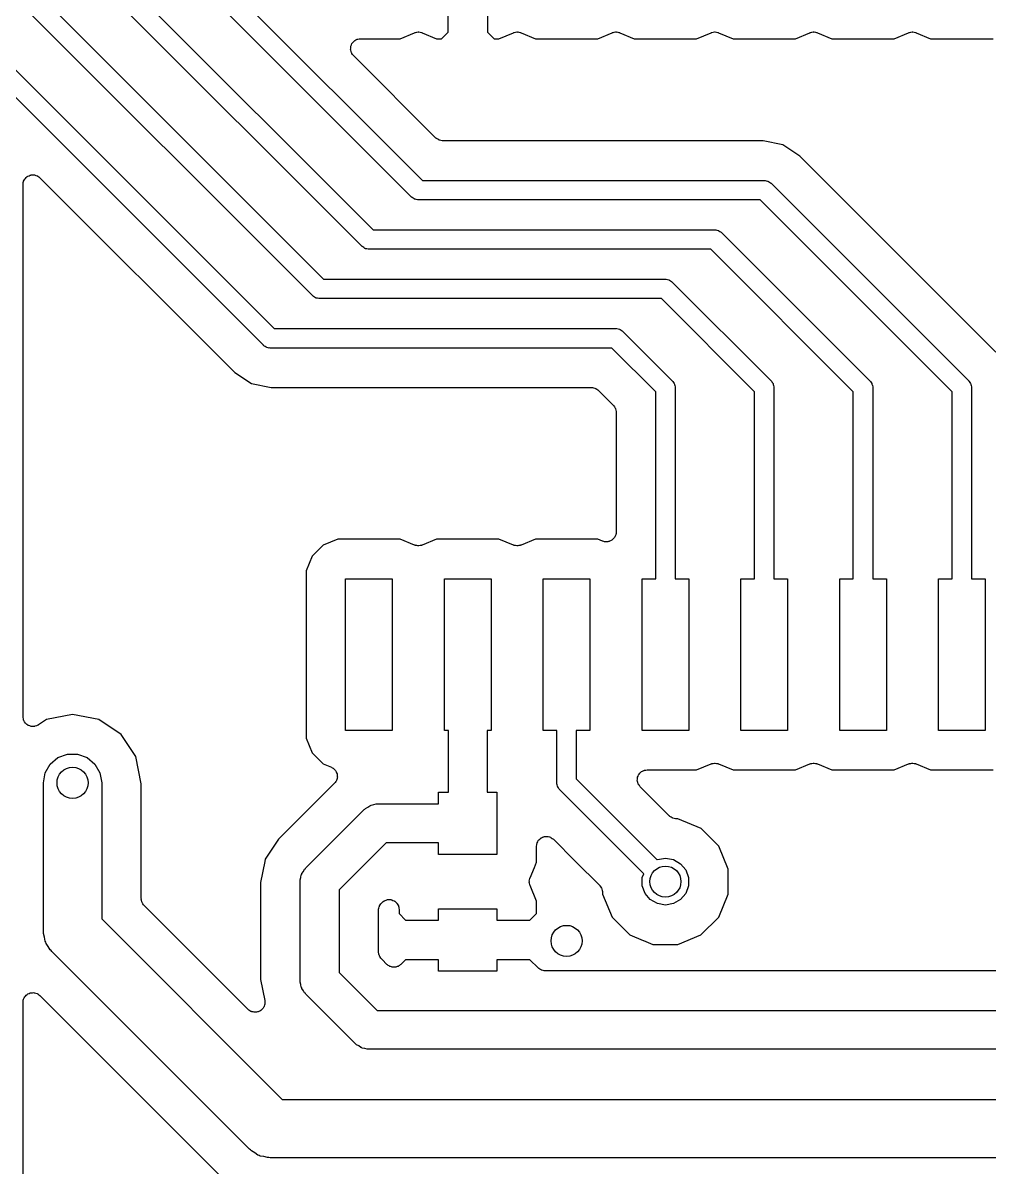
# Model space of a CAD drawing. Extents: x 99.6 to 135.3, y -116.3 to -28.5.
# Drawn here: x 111.76 to 124.18, y -55.74 to -41.03 of the extents above; entities that cross this region are included whole.
import ezdxf

# ---------------------------------------------------------------- set-up
doc = ezdxf.new("R2010")
doc.units = 0
doc.header["$MEASUREMENT"] = 0
doc.layers.add('BLACK', color=7, linetype='CONTINUOUS')

msp = doc.modelspace()

# ---------------------------------------------------------------- linework, layer by layer
at = {"layer": 'Black'}
for p, q in [((105.498, -31.6616), (116.892, -43.055)), ((116.752, -43.2684), (105.358, -31.875)), ((105.498, -32.9316), (116.257, -43.69)), ((116.117, -43.9034), (105.358, -33.145)), ((105.498, -34.2016), (115.622, -44.325)), ((115.482, -44.5384), (105.358, -34.415)), ((105.498, -35.4716), (114.987, -44.96)), ((114.847, -45.1734), (105.358, -35.685)), ((117.221, -41.1486), (117.221, -40.725)), ((117.729, -40.725), (117.729, -41.1486)), ((116.606, -41.233), (116.791, -41.1562)), ((116.791, -41.1562), (116.797, -41.155)), ((116.797, -41.155), (116.802, -41.1524)), ((116.802, -41.1524), (116.818, -41.1503)), ((116.818, -41.1503), (116.834, -41.1467)), ((116.834, -41.1467), (116.84, -41.1474)), ((116.84, -41.1474), (116.846, -41.1467)), ((116.846, -41.1467), (116.862, -41.1503)), ((116.862, -41.1503), (116.878, -41.1524)), ((116.878, -41.1524), (116.883, -41.155)), ((116.883, -41.155), (116.889, -41.1562)), ((116.889, -41.1562), (117.074, -41.233)), ((117.137, -41.233), (117.221, -41.1486)), ((117.729, -41.1486), (117.813, -41.233)), ((117.876, -41.233), (118.061, -41.1562)), ((118.061, -41.1562), (118.067, -41.155)), ((118.067, -41.155), (118.072, -41.1524)), ((118.067, -41.155), (118.067, -41.155)), ((118.067, -41.155), (118.067, -41.155)), ((118.072, -41.1524), (118.088, -41.1503)), ((118.088, -41.1503), (118.104, -41.1467)), ((118.088, -41.1503), (118.088, -41.1503)), ((118.104, -41.1467), (118.104, -41.1467)), ((118.104, -41.1467), (118.11, -41.1474)), ((118.11, -41.1474), (118.116, -41.1467)), ((118.11, -41.1474), (118.11, -41.1474)), ((118.116, -41.1467), (118.116, -41.1467)), ((118.116, -41.1467), (118.132, -41.1503)), ((118.132, -41.1503), (118.132, -41.1503)), ((118.132, -41.1503), (118.132, -41.1503)), ((118.132, -41.1503), (118.132, -41.1503)), ((118.132, -41.1503), (118.148, -41.1524)), ((118.148, -41.1524), (118.153, -41.155)), ((118.153, -41.155), (118.153, -41.155)), ((118.153, -41.155), (118.153, -41.155)), ((118.153, -41.155), (118.159, -41.1562)), ((118.159, -41.1562), (118.344, -41.233)), ((119.146, -41.233), (119.331, -41.1562)), ((119.331, -41.1562), (119.337, -41.155)), ((119.337, -41.155), (119.342, -41.1524)), ((119.342, -41.1524), (119.358, -41.1503)), ((119.358, -41.1503), (119.374, -41.1467)), ((119.374, -41.1467), (119.38, -41.1474)), ((119.38, -41.1474), (119.386, -41.1467)), ((119.386, -41.1467), (119.402, -41.1503)), ((119.402, -41.1503), (119.418, -41.1524)), ((119.418, -41.1524), (119.423, -41.155)), ((119.423, -41.155), (119.429, -41.1562)), ((119.429, -41.1562), (119.614, -41.233)), ((120.416, -41.233), (120.601, -41.1562)), ((120.601, -41.1562), (120.607, -41.155)), ((120.607, -41.155), (120.612, -41.1524)), ((120.612, -41.1524), (120.628, -41.1503)), ((120.628, -41.1503), (120.644, -41.1467)), ((120.644, -41.1467), (120.65, -41.1474)), ((120.65, -41.1474), (120.656, -41.1467)), ((120.656, -41.1467), (120.672, -41.1503)), ((120.672, -41.1503), (120.688, -41.1524)), ((120.688, -41.1524), (120.693, -41.155)), ((120.693, -41.155), (120.699, -41.1562)), ((120.699, -41.1562), (120.884, -41.233)), ((121.686, -41.233), (121.871, -41.1562)), ((121.871, -41.1562), (121.877, -41.155)), ((121.877, -41.155), (121.882, -41.1524)), ((121.882, -41.1524), (121.898, -41.1503)), ((121.898, -41.1503), (121.914, -41.1467)), ((121.914, -41.1467), (121.92, -41.1474)), ((121.92, -41.1474), (121.926, -41.1467)), ((121.926, -41.1467), (121.942, -41.1503)), ((121.942, -41.1503), (121.958, -41.1524)), ((121.958, -41.1524), (121.963, -41.155)), ((121.963, -41.155), (121.969, -41.1562)), ((121.969, -41.1562), (122.154, -41.233)), ((122.956, -41.233), (123.141, -41.1562)), ((123.141, -41.1562), (123.147, -41.155)), ((123.147, -41.155), (123.152, -41.1524)), ((123.152, -41.1524), (123.168, -41.1503)), ((123.168, -41.1503), (123.184, -41.1467)), ((123.184, -41.1467), (123.19, -41.1474)), ((123.19, -41.1474), (123.196, -41.1467)), ((123.196, -41.1467), (123.212, -41.1503)), ((123.212, -41.1503), (123.228, -41.1524)), ((123.228, -41.1524), (123.233, -41.155)), ((123.233, -41.155), (123.239, -41.1562)), ((123.239, -41.1562), (123.424, -41.233)), ((115.97, -41.3379), (115.972, -41.3327)), ((115.972, -41.3271), (115.979, -41.3121)), ((115.972, -41.3327), (115.972, -41.3271)), ((115.979, -41.3121), (115.985, -41.2965)), ((115.985, -41.2965), (115.988, -41.2922)), ((115.988, -41.2922), (115.991, -41.2872)), ((115.991, -41.2872), (116.003, -41.2754)), ((116.003, -41.2754), (116.013, -41.2627)), ((116.013, -41.2627), (116.018, -41.2599)), ((116.018, -41.2599), (116.022, -41.256)), ((116.022, -41.256), (116.037, -41.249)), ((116.037, -41.249), (116.051, -41.2407)), ((116.051, -41.2407), (116.057, -41.2397)), ((116.057, -41.2397), (116.062, -41.2373)), ((116.062, -41.2373), (116.078, -41.2359)), ((116.078, -41.2359), (116.095, -41.233)), ((116.095, -41.233), (116.606, -41.233)), ((117.074, -41.233), (117.137, -41.233)), ((117.813, -41.233), (117.876, -41.233)), ((118.344, -41.233), (119.146, -41.233)), ((119.614, -41.233), (120.416, -41.233)), ((120.884, -41.233), (121.686, -41.233)), ((122.154, -41.233), (122.956, -41.233)), ((123.424, -41.233), (124.226, -41.233)), ((115.968, -41.3711), (115.97, -41.3545)), ((115.97, -41.3765), (115.968, -41.3711)), ((115.97, -41.3545), (115.97, -41.3379)), ((115.97, -41.3821), (115.97, -41.3765)), ((115.975, -41.3976), (115.97, -41.3821)), ((115.98, -41.4137), (115.975, -41.3976)), ((115.983, -41.4182), (115.98, -41.4137)), ((115.985, -41.4235), (115.983, -41.4182)), ((115.995, -41.4362), (115.985, -41.4235)), ((116.005, -41.4498), (115.995, -41.4362)), ((117.065, -42.5098), (116.005, -41.4498)), ((117.07, -42.513), (117.065, -42.5098)), ((117.073, -42.5173), (117.07, -42.513)), ((117.088, -42.5256), (117.073, -42.5173)), ((117.101, -42.5351), (117.088, -42.5256)), ((117.107, -42.5365), (117.101, -42.5351)), ((117.111, -42.5393), (117.107, -42.5365)), ((117.128, -42.5422), (117.111, -42.5393)), ((117.144, -42.5465), (117.128, -42.5422)), ((117.149, -42.546), (117.144, -42.5465)), ((117.155, -42.547), (117.149, -42.546)), ((121.272, -42.547), (117.155, -42.547)), ((121.526, -42.5975), (121.272, -42.547)), ((121.741, -42.7412), (121.526, -42.5975)), ((124.264, -45.2636), (121.741, -42.7412)), ((111.758, -43.1098), (111.761, -43.0935)), ((111.761, -43.0935), (111.762, -43.0769)), ((111.762, -43.0769), (111.765, -43.0719)), ((111.765, -43.0719), (111.766, -43.0664)), ((111.766, -43.0664), (111.774, -43.052)), ((111.774, -43.052), (111.781, -43.037)), ((111.781, -43.037), (111.785, -43.033)), ((111.785, -43.033), (111.788, -43.0282)), ((111.788, -43.0282), (111.8, -43.0175)), ((111.8, -43.0175), (111.812, -43.0058)), ((111.812, -43.0058), (111.817, -43.0034)), ((111.817, -43.0034), (111.822, -42.9998)), ((111.822, -42.9998), (111.837, -42.9941)), ((111.837, -42.9941), (111.852, -42.9871)), ((111.852, -42.9871), (111.858, -42.9866)), ((111.858, -42.9866), (111.863, -42.9847)), ((111.863, -42.9847), (111.88, -42.9847)), ((111.88, -42.9847), (111.896, -42.9833)), ((111.896, -42.9833), (111.901, -42.9847)), ((111.901, -42.9847), (111.907, -42.9847)), ((111.907, -42.9847), (111.923, -42.9904)), ((111.923, -42.9904), (111.939, -42.9947)), ((111.939, -42.9947), (111.943, -42.9979)), ((111.943, -42.9979), (111.948, -42.9998)), ((111.948, -42.9998), (111.961, -43.0105)), ((111.961, -43.0105), (111.975, -43.02)), ((111.975, -43.02), (114.479, -45.5238)), ((116.892, -43.055), (121.285, -43.055)), ((121.285, -43.055), (121.29, -43.056)), ((121.29, -43.056), (121.296, -43.0555)), ((121.296, -43.0555), (121.312, -43.0597)), ((121.312, -43.0597), (121.328, -43.0625)), ((121.328, -43.0625), (121.333, -43.0653)), ((121.333, -43.0653), (121.338, -43.0667)), ((121.338, -43.0667), (121.351, -43.0761)), ((121.351, -43.0761), (121.365, -43.0842)), ((121.365, -43.0842), (121.369, -43.0885)), ((121.369, -43.0885), (121.373, -43.0916)), ((121.373, -43.0916), (123.913, -45.6316)), ((111.758, -49.9494), (111.758, -43.1098)), ((116.756, -43.2715), (116.752, -43.2684)), ((116.76, -43.2758), (116.756, -43.2715)), ((116.774, -43.2839), (116.76, -43.2758)), ((116.787, -43.2933), (116.774, -43.2839)), ((116.792, -43.2947), (116.787, -43.2933)), ((116.797, -43.2975), (116.792, -43.2947)), ((116.813, -43.3003), (116.797, -43.2975)), ((116.829, -43.3045), (116.813, -43.3003)), ((116.835, -43.304), (116.829, -43.3045)), ((116.84, -43.305), (116.835, -43.304)), ((121.233, -43.305), (116.84, -43.305)), ((123.7, -45.7718), (121.233, -43.305)), ((116.257, -43.69), (120.65, -43.69)), ((120.65, -43.69), (120.655, -43.691)), ((120.655, -43.691), (120.661, -43.6905)), ((120.661, -43.6905), (120.677, -43.6947)), ((120.677, -43.6947), (120.693, -43.6975)), ((120.693, -43.6975), (120.698, -43.7003)), ((120.698, -43.7003), (120.703, -43.7017)), ((120.703, -43.7017), (120.716, -43.7111)), ((120.716, -43.7111), (120.73, -43.7192)), ((120.73, -43.7192), (120.734, -43.7235)), ((120.734, -43.7235), (120.738, -43.7266)), ((120.738, -43.7266), (122.643, -45.6316)), ((116.121, -43.9065), (116.117, -43.9034)), ((116.125, -43.9108), (116.121, -43.9065)), ((116.139, -43.9189), (116.125, -43.9108)), ((116.152, -43.9283), (116.139, -43.9189)), ((116.157, -43.9297), (116.152, -43.9283)), ((116.162, -43.9325), (116.157, -43.9297)), ((116.178, -43.9353), (116.162, -43.9325)), ((116.194, -43.9395), (116.178, -43.9353)), ((116.2, -43.939), (116.194, -43.9395)), ((116.205, -43.94), (116.2, -43.939)), ((120.598, -43.94), (116.205, -43.94)), ((122.43, -45.7718), (120.598, -43.94)), ((115.622, -44.325), (120.015, -44.325)), ((120.015, -44.325), (120.02, -44.326)), ((120.02, -44.326), (120.026, -44.3255)), ((120.026, -44.3255), (120.042, -44.3297)), ((120.042, -44.3297), (120.058, -44.3325)), ((120.058, -44.3325), (120.063, -44.3353)), ((120.063, -44.3353), (120.068, -44.3367)), ((120.068, -44.3367), (120.081, -44.3461)), ((120.081, -44.3461), (120.095, -44.3542)), ((120.095, -44.3542), (120.099, -44.3585)), ((120.099, -44.3585), (120.103, -44.3616)), ((120.103, -44.3616), (121.373, -45.6316)), ((115.486, -44.5415), (115.482, -44.5384)), ((115.49, -44.5458), (115.486, -44.5415)), ((115.504, -44.5539), (115.49, -44.5458)), ((115.517, -44.5633), (115.504, -44.5539)), ((115.522, -44.5647), (115.517, -44.5633)), ((115.527, -44.5675), (115.522, -44.5647)), ((115.543, -44.5703), (115.527, -44.5675)), ((115.559, -44.5745), (115.543, -44.5703)), ((115.565, -44.574), (115.559, -44.5745)), ((115.57, -44.575), (115.565, -44.574)), ((119.963, -44.575), (115.57, -44.575)), ((121.16, -45.7718), (119.963, -44.575)), ((114.987, -44.96), (119.38, -44.96)), ((119.38, -44.96), (119.385, -44.961)), ((119.385, -44.961), (119.391, -44.9605)), ((119.391, -44.9605), (119.407, -44.9647)), ((119.407, -44.9647), (119.423, -44.9675)), ((119.423, -44.9675), (119.428, -44.9703)), ((119.428, -44.9703), (119.433, -44.9717)), ((119.433, -44.9717), (119.446, -44.9811)), ((119.446, -44.9811), (119.46, -44.9892)), ((119.46, -44.9892), (119.464, -44.9935)), ((119.464, -44.9935), (119.468, -44.9966)), ((119.468, -44.9966), (120.103, -45.6316)), ((114.851, -45.1765), (114.847, -45.1734)), ((114.855, -45.1808), (114.851, -45.1765)), ((114.869, -45.1889), (114.855, -45.1808)), ((114.882, -45.1983), (114.869, -45.1889)), ((114.887, -45.1997), (114.882, -45.1983)), ((114.892, -45.2025), (114.887, -45.1997)), ((114.908, -45.2053), (114.892, -45.2025)), ((114.924, -45.2095), (114.908, -45.2053)), ((114.93, -45.209), (114.924, -45.2095)), ((114.935, -45.21), (114.93, -45.209)), ((119.328, -45.21), (114.935, -45.21)), ((119.89, -45.7718), (119.328, -45.21)), ((114.479, -45.5238), (114.694, -45.6675)), ((114.694, -45.6675), (114.948, -45.718)), ((114.948, -45.718), (119.065, -45.718)), ((119.065, -45.718), (119.071, -45.719)), ((119.071, -45.719), (119.076, -45.7185)), ((119.076, -45.7185), (119.092, -45.7228)), ((119.092, -45.7228), (119.109, -45.7257)), ((119.109, -45.7257), (119.113, -45.7285)), ((119.113, -45.7285), (119.119, -45.7299)), ((119.119, -45.7299), (119.132, -45.7394)), ((119.132, -45.7394), (119.147, -45.7477)), ((119.147, -45.7477), (119.15, -45.752)), ((120.103, -45.6316), (120.107, -45.6361)), ((120.107, -45.6361), (120.111, -45.6397)), ((120.111, -45.6397), (120.119, -45.6538)), ((120.119, -45.6538), (120.128, -45.6672)), ((120.128, -45.6672), (120.13, -45.6725)), ((120.13, -45.6725), (120.132, -45.6772)), ((120.132, -45.6772), (120.135, -45.6933)), ((120.135, -45.6933), (120.14, -45.7091)), ((120.14, -45.7091), (120.139, -45.7146)), ((120.139, -45.7146), (120.14, -45.72)), ((120.14, -45.72), (120.14, -48.175)), ((121.373, -45.6316), (121.377, -45.6361)), ((121.377, -45.6361), (121.381, -45.6397)), ((121.381, -45.6397), (121.389, -45.6538)), ((121.389, -45.6538), (121.398, -45.6672)), ((121.398, -45.6672), (121.4, -45.6725)), ((121.4, -45.6725), (121.402, -45.6772)), ((121.402, -45.6772), (121.405, -45.6933)), ((121.405, -45.6933), (121.41, -45.7091)), ((121.41, -45.7091), (121.409, -45.7146)), ((121.409, -45.7146), (121.41, -45.72)), ((121.41, -45.72), (121.41, -48.175)), ((122.643, -45.6316), (122.647, -45.6361)), ((122.647, -45.6361), (122.651, -45.6397)), ((122.651, -45.6397), (122.659, -45.6538)), ((122.659, -45.6538), (122.668, -45.6672)), ((122.668, -45.6672), (122.67, -45.6725)), ((122.67, -45.6725), (122.672, -45.6772)), ((122.672, -45.6772), (122.675, -45.6933)), ((122.675, -45.6933), (122.68, -45.7091)), ((122.68, -45.7091), (122.679, -45.7146)), ((122.679, -45.7146), (122.68, -45.72)), ((122.68, -45.72), (122.68, -48.175)), ((123.913, -45.6316), (123.917, -45.6361)), ((123.917, -45.6361), (123.921, -45.6397)), ((123.921, -45.6397), (123.929, -45.6538)), ((123.929, -45.6538), (123.938, -45.6672)), ((123.938, -45.6672), (123.94, -45.6725)), ((123.94, -45.6725), (123.942, -45.6772)), ((123.942, -45.6772), (123.945, -45.6933)), ((123.945, -45.6933), (123.95, -45.7091)), ((123.95, -45.7091), (123.949, -45.7146)), ((123.949, -45.7146), (123.95, -45.72)), ((123.95, -45.72), (123.95, -48.175)), ((119.15, -45.752), (119.155, -45.7552)), ((119.155, -45.7552), (119.345, -45.945)), ((119.89, -48.175), (119.89, -45.7718)), ((121.16, -48.175), (121.16, -45.7718)), ((122.43, -48.175), (122.43, -45.7718)), ((123.7, -48.175), (123.7, -45.7718)), ((119.345, -45.945), (119.348, -45.9496)), ((119.348, -45.9496), (119.352, -45.9532)), ((119.352, -45.9532), (119.361, -45.9675)), ((119.361, -45.9675), (119.37, -45.9811)), ((119.37, -45.9811), (119.372, -45.9865)), ((119.372, -45.9865), (119.374, -45.9914)), ((119.374, -45.9914), (119.377, -46.0077)), ((119.377, -46.0077), (119.382, -46.0237)), ((119.382, -46.0237), (119.381, -46.0293)), ((119.381, -46.0293), (119.382, -46.0348)), ((119.382, -46.0348), (119.382, -47.5747)), ((119.352, -47.6563), (119.344, -47.6634)), ((119.356, -47.6491), (119.352, -47.6563)), ((119.362, -47.6429), (119.356, -47.6491)), ((119.363, -47.6403), (119.362, -47.6429)), ((119.365, -47.6382), (119.363, -47.6403)), ((119.369, -47.6277), (119.365, -47.6382)), ((119.374, -47.6181), (119.369, -47.6277)), ((119.376, -47.6099), (119.374, -47.6181)), ((119.379, -47.6022), (119.376, -47.6099)), ((119.38, -47.5967), (119.379, -47.5994)), ((119.379, -47.5994), (119.379, -47.6022)), ((119.382, -47.5747), (119.38, -47.5856)), ((119.38, -47.5856), (119.38, -47.5967)), ((115.617, -47.7443), (115.474, -47.8872)), ((115.804, -47.667), (115.617, -47.7443)), ((116.606, -47.667), (115.804, -47.667)), ((116.791, -47.7438), (116.606, -47.667)), ((116.797, -47.745), (116.791, -47.7438)), ((116.802, -47.7476), (116.797, -47.745)), ((116.818, -47.7497), (116.802, -47.7476)), ((116.834, -47.7533), (116.818, -47.7497)), ((116.84, -47.7526), (116.834, -47.7533)), ((116.846, -47.7533), (116.84, -47.7526)), ((116.862, -47.7497), (116.846, -47.7533)), ((116.878, -47.7476), (116.862, -47.7497)), ((116.883, -47.745), (116.878, -47.7476)), ((116.889, -47.7438), (116.883, -47.745)), ((117.074, -47.667), (116.889, -47.7438)), ((117.876, -47.667), (117.074, -47.667)), ((118.061, -47.7438), (117.876, -47.667)), ((118.067, -47.745), (118.061, -47.7438)), ((118.072, -47.7476), (118.067, -47.745)), ((118.088, -47.7497), (118.072, -47.7476)), ((118.104, -47.7533), (118.088, -47.7497)), ((118.11, -47.7526), (118.104, -47.7533)), ((118.116, -47.7533), (118.11, -47.7526)), ((118.132, -47.7497), (118.116, -47.7533)), ((118.148, -47.7476), (118.132, -47.7497)), ((118.153, -47.745), (118.148, -47.7476)), ((118.159, -47.7438), (118.153, -47.745)), ((118.344, -47.667), (118.159, -47.7438)), ((119.146, -47.667), (118.344, -47.667)), ((119.206, -47.692), (119.146, -47.667)), ((119.209, -47.6926), (119.206, -47.692)), ((119.212, -47.694), (119.209, -47.6926)), ((119.223, -47.6959), (119.212, -47.694)), ((119.233, -47.6997), (119.223, -47.6959)), ((119.241, -47.6997), (119.233, -47.6997)), ((119.249, -47.7015), (119.241, -47.6997)), ((119.252, -47.7012), (119.249, -47.7015)), ((119.255, -47.7017), (119.252, -47.7012)), ((119.266, -47.6997), (119.255, -47.7017)), ((119.277, -47.6997), (119.266, -47.6997)), ((119.285, -47.6969), (119.277, -47.6997)), ((119.293, -47.6958), (119.285, -47.6969)), ((119.296, -47.6945), (119.293, -47.6958)), ((119.298, -47.694), (119.296, -47.6945)), ((119.308, -47.6884), (119.298, -47.694)), ((119.319, -47.6846), (119.308, -47.6884)), ((119.325, -47.6793), (119.319, -47.6846)), ((119.332, -47.6754), (119.325, -47.6793)), ((119.334, -47.6734), (119.332, -47.6754)), ((119.337, -47.672), (119.334, -47.6734)), ((119.344, -47.6634), (119.337, -47.672)), ((115.474, -47.8872), (115.397, -48.074)), ((115.397, -48.074), (115.397, -50.226)), ((115.905, -50.125), (115.905, -48.175)), ((115.905, -48.175), (116.505, -48.175)), ((116.505, -48.175), (116.505, -50.125)), ((117.175, -50.125), (117.175, -48.175)), ((117.175, -48.175), (117.775, -48.175)), ((117.775, -48.175), (117.775, -50.125)), ((118.445, -50.125), (118.445, -48.175)), ((118.445, -48.175), (119.045, -48.175)), ((119.045, -48.175), (119.045, -50.125)), ((119.715, -50.125), (119.715, -48.175)), ((119.715, -48.175), (119.89, -48.175)), ((120.14, -48.175), (120.315, -48.175)), ((120.315, -48.175), (120.315, -50.125)), ((120.985, -50.125), (120.985, -48.175)), ((120.985, -48.175), (121.16, -48.175)), ((121.41, -48.175), (121.585, -48.175)), ((121.585, -48.175), (121.585, -50.125)), ((122.255, -50.125), (122.255, -48.175)), ((122.255, -48.175), (122.43, -48.175)), ((122.68, -48.175), (122.855, -48.175)), ((122.855, -48.175), (122.855, -50.125)), ((123.525, -50.125), (123.525, -48.175)), ((123.525, -48.175), (123.7, -48.175)), ((123.95, -48.175), (124.125, -48.175)), ((124.125, -48.175), (124.125, -50.125)), ((111.759, -49.9535), (111.758, -49.9494)), ((111.758, -49.9577), (111.759, -49.9535)), ((111.763, -49.9751), (111.758, -49.9577)), ((111.766, -49.9928), (111.763, -49.9751)), ((111.768, -49.9965), (111.766, -49.9928)), ((111.769, -50.0005), (111.768, -49.9965)), ((111.779, -50.0155), (111.769, -50.0005)), ((111.788, -50.031), (111.779, -50.0155)), ((112.058, -49.9865), (111.956, -50.055)), ((112.395, -49.9195), (112.058, -49.9865)), ((112.732, -49.9865), (112.395, -49.9195)), ((113.018, -50.1774), (112.732, -49.9865)), ((111.791, -50.0337), (111.788, -50.031)), ((111.793, -50.0372), (111.791, -50.0337)), ((111.808, -50.0478), (111.793, -50.0372)), ((111.822, -50.0594), (111.808, -50.0478)), ((111.825, -50.0608), (111.822, -50.0594)), ((111.829, -50.0633), (111.825, -50.0608)), ((111.846, -50.0683), (111.829, -50.0633)), ((111.863, -50.0745), (111.846, -50.0683)), ((111.867, -50.0745), (111.863, -50.0745)), ((111.871, -50.0756), (111.867, -50.0745)), ((111.889, -50.0745), (111.871, -50.0756)), ((111.907, -50.0745), (111.889, -50.0745)), ((111.911, -50.073), (111.907, -50.0745)), ((111.915, -50.0728), (111.911, -50.073)), ((111.932, -50.0655), (111.915, -50.0728)), ((111.948, -50.0594), (111.932, -50.0655)), ((111.952, -50.0567), (111.948, -50.0594)), ((111.956, -50.055), (111.952, -50.0567)), ((116.505, -50.125), (115.905, -50.125)), ((117.225, -50.125), (117.175, -50.125)), ((117.225, -50.92), (117.225, -50.125)), ((117.775, -50.125), (117.725, -50.125)), ((117.725, -50.125), (117.725, -50.92)), ((118.62, -50.125), (118.445, -50.125)), ((118.62, -50.8), (118.62, -50.125)), ((119.045, -50.125), (118.87, -50.125)), ((118.87, -50.125), (118.87, -50.7482)), ((120.315, -50.125), (119.715, -50.125)), ((121.585, -50.125), (120.985, -50.125)), ((122.855, -50.125), (122.255, -50.125)), ((124.125, -50.125), (123.525, -50.125)), ((113.208, -50.463), (113.018, -50.1774)), ((115.397, -50.226), (115.474, -50.4128)), ((112.207, -50.4752), (112.33, -50.4307)), ((112.33, -50.4307), (112.46, -50.4307)), ((112.46, -50.4307), (112.582, -50.4752)), ((115.474, -50.4128), (115.617, -50.5557)), ((112.043, -50.6717), (112.108, -50.559)), ((112.108, -50.559), (112.207, -50.4752)), ((112.582, -50.4752), (112.682, -50.559)), ((112.682, -50.559), (112.747, -50.6717)), ((113.278, -50.8125), (113.208, -50.463)), ((115.617, -50.5557), (115.721, -50.5987)), ((115.721, -50.5987), (115.733, -50.6061)), ((120.416, -50.633), (120.601, -50.5562)), ((120.601, -50.5562), (120.607, -50.555)), ((120.607, -50.555), (120.612, -50.5524)), ((120.612, -50.5524), (120.628, -50.5503)), ((120.628, -50.5503), (120.644, -50.5467)), ((120.644, -50.5467), (120.65, -50.5474)), ((120.65, -50.5474), (120.656, -50.5467)), ((120.656, -50.5467), (120.672, -50.5503)), ((120.672, -50.5503), (120.688, -50.5524)), ((120.688, -50.5524), (120.693, -50.555)), ((120.693, -50.555), (120.699, -50.5562)), ((120.699, -50.5562), (120.884, -50.633)), ((121.686, -50.633), (121.871, -50.5562)), ((121.871, -50.5562), (121.877, -50.555)), ((121.877, -50.555), (121.882, -50.5524)), ((121.882, -50.5524), (121.898, -50.5503)), ((121.898, -50.5503), (121.914, -50.5467)), ((121.914, -50.5467), (121.92, -50.5474)), ((121.92, -50.5474), (121.926, -50.5467)), ((121.926, -50.5467), (121.942, -50.5503)), ((121.942, -50.5503), (121.958, -50.5524)), ((121.958, -50.5524), (121.963, -50.555)), ((121.963, -50.555), (121.969, -50.5562)), ((121.969, -50.5562), (122.154, -50.633)), ((122.956, -50.633), (123.141, -50.5562)), ((123.141, -50.5562), (123.147, -50.555)), ((123.147, -50.555), (123.152, -50.5524)), ((123.152, -50.5524), (123.168, -50.5503)), ((123.168, -50.5503), (123.184, -50.5467)), ((123.184, -50.5467), (123.19, -50.5474)), ((123.19, -50.5474), (123.196, -50.5467)), ((123.196, -50.5467), (123.212, -50.5503)), ((123.212, -50.5503), (123.228, -50.5524)), ((123.228, -50.5524), (123.233, -50.555)), ((123.233, -50.555), (123.239, -50.5562)), ((123.239, -50.5562), (123.424, -50.633)), ((112.02, -50.8), (112.043, -50.6717)), ((112.747, -50.6717), (112.77, -50.8)), ((115.733, -50.6061), (115.745, -50.612)), ((115.745, -50.612), (115.751, -50.6179)), ((115.751, -50.6179), (115.758, -50.6224)), ((115.758, -50.6224), (115.767, -50.6333)), ((115.767, -50.6333), (115.776, -50.6431)), ((115.776, -50.6431), (115.78, -50.6507)), ((115.78, -50.6507), (115.785, -50.6573)), ((115.785, -50.6573), (115.789, -50.6706)), ((115.789, -50.6706), (115.795, -50.6831)), ((115.796, -50.7435), (115.791, -50.7563)), ((115.795, -50.6831), (115.796, -50.6914)), ((115.796, -50.6914), (115.798, -50.6994)), ((115.797, -50.7351), (115.796, -50.7435)), ((115.799, -50.7271), (115.797, -50.7351)), ((115.798, -50.6994), (115.798, -50.7133)), ((115.798, -50.7133), (115.799, -50.7271)), ((118.87, -50.7482), (119.91, -51.7882)), ((119.655, -50.7379), (119.657, -50.7327)), ((119.655, -50.7545), (119.655, -50.7379)), ((119.657, -50.7271), (119.664, -50.7121)), ((119.657, -50.7327), (119.657, -50.7271)), ((119.664, -50.7121), (119.67, -50.6965)), ((119.67, -50.6965), (119.673, -50.6922)), ((119.673, -50.6922), (119.676, -50.6872)), ((119.676, -50.6872), (119.688, -50.6754)), ((119.688, -50.6754), (119.698, -50.6627)), ((119.698, -50.6627), (119.703, -50.6599)), ((119.703, -50.6599), (119.707, -50.656)), ((119.707, -50.656), (119.722, -50.649)), ((119.722, -50.649), (119.736, -50.6407)), ((119.736, -50.6407), (119.742, -50.6397)), ((119.742, -50.6397), (119.747, -50.6373)), ((119.747, -50.6373), (119.763, -50.6359)), ((119.763, -50.6359), (119.78, -50.633)), ((119.78, -50.633), (120.416, -50.633)), ((120.884, -50.633), (121.686, -50.633)), ((122.154, -50.633), (122.956, -50.633)), ((123.424, -50.633), (124.226, -50.633)), ((112.02, -52.705), (112.02, -50.8)), ((112.77, -50.8), (112.77, -52.5497)), ((113.278, -52.2866), (113.278, -50.8125)), ((115.762, -50.8058), (115.043, -51.5252)), ((115.77, -50.7944), (115.762, -50.8058)), ((115.78, -50.7842), (115.77, -50.7944)), ((115.783, -50.7765), (115.78, -50.7842)), ((115.788, -50.7697), (115.783, -50.7765)), ((115.791, -50.7563), (115.788, -50.7697)), ((118.621, -50.8054), (118.62, -50.8)), ((118.62, -50.8109), (118.621, -50.8054)), ((118.625, -50.8267), (118.62, -50.8109)), ((118.628, -50.8428), (118.625, -50.8267)), ((118.63, -50.8475), (118.628, -50.8428)), ((118.632, -50.8528), (118.63, -50.8475)), ((118.641, -50.8662), (118.632, -50.8528)), ((118.649, -50.8803), (118.641, -50.8662)), ((118.653, -50.8839), (118.649, -50.8803)), ((118.657, -50.8884), (118.653, -50.8839)), ((119.736, -51.9682), (118.657, -50.8884)), ((119.653, -50.7711), (119.655, -50.7545)), ((119.655, -50.7765), (119.653, -50.7711)), ((119.655, -50.7821), (119.655, -50.7765)), ((119.66, -50.7976), (119.655, -50.7821)), ((119.665, -50.8137), (119.66, -50.7976)), ((119.668, -50.8182), (119.665, -50.8137)), ((119.67, -50.8235), (119.668, -50.8182)), ((119.68, -50.8362), (119.67, -50.8235)), ((119.69, -50.8498), (119.68, -50.8362)), ((120.065, -51.2249), (119.69, -50.8498)), ((117.1, -51.07), (117.1, -50.92)), ((117.1, -50.92), (117.225, -50.92)), ((117.725, -50.92), (117.85, -50.92)), ((117.85, -50.92), (117.85, -51.72)), ((115.393, -51.8932), (116.143, -51.1432)), ((116.143, -51.1432), (116.152, -51.1369)), ((116.152, -51.1369), (116.159, -51.1285)), ((116.159, -51.1285), (116.188, -51.1122)), ((116.188, -51.1122), (116.214, -51.0934)), ((116.214, -51.0934), (116.225, -51.0906)), ((116.225, -51.0906), (116.234, -51.0851)), ((116.234, -51.0851), (116.267, -51.0794)), ((116.267, -51.0794), (116.298, -51.071)), ((116.298, -51.071), (116.309, -51.0719)), ((116.309, -51.0719), (116.32, -51.07)), ((116.32, -51.07), (117.1, -51.07)), ((120.07, -51.2281), (120.065, -51.2249)), ((120.073, -51.2323), (120.07, -51.2281)), ((120.088, -51.2407), (120.073, -51.2323)), ((120.101, -51.2502), (120.088, -51.2407)), ((120.107, -51.2517), (120.101, -51.2502)), ((120.111, -51.2544), (120.107, -51.2517)), ((120.128, -51.2573), (120.111, -51.2544)), ((120.144, -51.2616), (120.128, -51.2573)), ((120.149, -51.2612), (120.144, -51.2616)), ((120.155, -51.2621), (120.149, -51.2612)), ((120.176, -51.2621), (120.155, -51.2621)), ((120.473, -51.3854), (120.176, -51.2621)), ((120.7, -51.6129), (120.473, -51.3854)), ((115.043, -51.5252), (114.872, -51.7809)), ((116.424, -51.57), (115.82, -52.1736)), ((117.1, -51.57), (116.424, -51.57)), ((117.1, -51.72), (117.1, -51.57)), ((118.358, -51.6148), (118.361, -51.5985)), ((118.358, -51.821), (118.358, -51.6148)), ((118.361, -51.5985), (118.362, -51.5819)), ((118.362, -51.5819), (118.365, -51.5769)), ((118.365, -51.5769), (118.366, -51.5714)), ((118.366, -51.5714), (118.374, -51.557)), ((118.374, -51.557), (118.381, -51.542)), ((118.381, -51.542), (118.385, -51.538)), ((118.385, -51.538), (118.388, -51.5332)), ((118.388, -51.5332), (118.4, -51.5225)), ((118.4, -51.5225), (118.412, -51.5108)), ((118.412, -51.5108), (118.417, -51.5084)), ((118.417, -51.5084), (118.421, -51.5048)), ((118.421, -51.5048), (118.437, -51.4991)), ((118.437, -51.4991), (118.452, -51.4921)), ((118.452, -51.4921), (118.458, -51.4916)), ((118.458, -51.4916), (118.463, -51.4897)), ((118.463, -51.4897), (118.48, -51.4897)), ((118.48, -51.4897), (118.496, -51.4883)), ((118.496, -51.4883), (118.501, -51.4897)), ((118.501, -51.4897), (118.507, -51.4897)), ((118.507, -51.4897), (118.523, -51.4954)), ((118.523, -51.4954), (118.539, -51.4997)), ((118.539, -51.4997), (118.543, -51.5029)), ((118.543, -51.5029), (118.548, -51.5048)), ((118.548, -51.5048), (118.561, -51.5155)), ((118.561, -51.5155), (118.575, -51.525)), ((118.575, -51.525), (118.857, -51.8072)), ((120.823, -51.91), (120.7, -51.6129)), ((114.872, -51.7809), (114.866, -51.8123)), ((117.85, -51.72), (117.1, -51.72)), ((119.912, -51.787), (120.015, -51.7689)), ((120.015, -51.7689), (120.118, -51.787)), ((114.866, -51.8123), (114.812, -52.0825)), ((114.866, -51.8123), (114.866, -51.8123)), ((114.866, -51.8123), (114.866, -51.8123)), ((115.362, -51.9376), (115.378, -51.9093)), ((115.378, -51.9093), (115.387, -51.9022)), ((115.387, -51.9022), (115.393, -51.8932)), ((118.275, -52.0214), (118.331, -51.8864)), ((118.331, -51.8864), (118.358, -51.821)), ((118.331, -51.8864), (118.331, -51.8864)), ((118.857, -51.8072), (119.17, -52.1199)), ((119.91, -51.7882), (119.912, -51.787)), ((120.118, -51.787), (120.209, -51.8393)), ((120.209, -51.8393), (120.276, -51.9194)), ((120.276, -51.9194), (120.312, -52.0177)), ((120.823, -52.2314), (120.823, -51.91)), ((115.32, -52.07), (115.322, -52.0592)), ((115.32, -53.34), (115.32, -52.07)), ((115.321, -52.0482), (115.329, -52.0167)), ((115.322, -52.0592), (115.321, -52.0482)), ((115.329, -52.0167), (115.335, -51.9845)), ((115.335, -51.9845), (115.341, -51.975)), ((115.341, -51.975), (115.343, -51.9643)), ((115.343, -51.9643), (115.362, -51.9376)), ((118.265, -52.0645), (118.269, -52.0483)), ((118.266, -52.07), (118.265, -52.0645)), ((118.265, -52.0755), (118.266, -52.07)), ((118.269, -52.0917), (118.265, -52.0755)), ((118.269, -52.0483), (118.271, -52.0318)), ((118.271, -52.0318), (118.274, -52.0269)), ((118.274, -52.0269), (118.275, -52.0214)), ((119.718, -52.0177), (119.736, -51.9682)), ((119.718, -52.1223), (119.718, -52.0177)), ((120.312, -52.0177), (120.312, -52.1223)), ((114.812, -52.0825), (114.812, -53.3275)), ((115.82, -52.1736), (115.82, -53.2364)), ((118.271, -52.1082), (118.269, -52.0917)), ((118.274, -52.1131), (118.271, -52.1082)), ((118.275, -52.1186), (118.274, -52.1131)), ((118.358, -52.319), (118.275, -52.1186)), ((119.17, -52.1199), (119.173, -52.1245)), ((119.173, -52.1245), (119.177, -52.1281)), ((119.177, -52.1281), (119.185, -52.1425)), ((119.185, -52.1425), (119.195, -52.156)), ((119.195, -52.156), (119.196, -52.1615)), ((119.196, -52.1615), (119.199, -52.1663)), ((119.199, -52.1663), (119.202, -52.1826)), ((119.202, -52.1826), (119.206, -52.1986)), ((119.206, -52.1986), (119.206, -52.2042)), ((119.206, -52.2042), (119.207, -52.2098)), ((119.207, -52.2098), (119.207, -52.23)), ((119.754, -52.2206), (119.718, -52.1223)), ((119.821, -52.3007), (119.754, -52.2206)), ((120.276, -52.2206), (120.209, -52.3007)), ((120.312, -52.1223), (120.276, -52.2206)), ((113.279, -52.2921), (113.278, -52.2866)), ((113.278, -52.2977), (113.279, -52.2921)), ((113.283, -52.3137), (113.278, -52.2977)), ((113.286, -52.3301), (113.283, -52.3137)), ((113.288, -52.3349), (113.286, -52.3301)), ((113.29, -52.3403), (113.288, -52.3349)), ((113.299, -52.3539), (113.29, -52.3403)), ((113.308, -52.3683), (113.299, -52.3539)), ((113.312, -52.3719), (113.308, -52.3683)), ((116.34, -52.3829), (116.349, -52.3693)), ((116.349, -52.3693), (116.358, -52.3549)), ((116.358, -52.3549), (116.362, -52.3514)), ((116.362, -52.3514), (116.365, -52.3468)), ((116.365, -52.3468), (116.375, -52.3368)), ((116.375, -52.3368), (116.389, -52.3273)), ((116.389, -52.3273), (116.401, -52.3166)), ((116.401, -52.3166), (116.407, -52.3147)), ((116.407, -52.3147), (116.411, -52.3115)), ((116.411, -52.3115), (116.427, -52.3072)), ((116.427, -52.3072), (116.443, -52.3015)), ((116.443, -52.3015), (116.449, -52.3015)), ((116.449, -52.3015), (116.454, -52.3001)), ((116.454, -52.3001), (116.47, -52.3015)), ((116.47, -52.3015), (116.487, -52.3015)), ((116.487, -52.3015), (116.492, -52.3034)), ((116.492, -52.3034), (116.498, -52.3039)), ((116.498, -52.3039), (116.513, -52.3109)), ((116.513, -52.3109), (116.528, -52.3166)), ((116.528, -52.3166), (116.533, -52.3202)), ((116.533, -52.3202), (116.538, -52.3225)), ((116.538, -52.3225), (116.55, -52.3343)), ((116.55, -52.3343), (116.562, -52.3449)), ((116.562, -52.3449), (116.565, -52.3498)), ((116.565, -52.3498), (116.569, -52.3537)), ((116.569, -52.3537), (116.576, -52.3688)), ((116.576, -52.3688), (116.584, -52.3831)), ((118.358, -52.4816), (118.358, -52.319)), ((119.207, -52.23), (119.33, -52.5271)), ((119.912, -52.353), (119.821, -52.3007)), ((120.015, -52.3711), (119.912, -52.353)), ((120.118, -52.353), (120.015, -52.3711)), ((120.209, -52.3007), (120.118, -52.353)), ((120.7, -52.5283), (120.823, -52.2314)), ((113.315, -52.3764), (113.312, -52.3719)), ((114.651, -53.7127), (113.315, -52.3764)), ((116.328, -52.4255), (116.333, -52.4095)), ((116.329, -52.4311), (116.328, -52.4255)), ((116.328, -52.4366), (116.329, -52.4311)), ((116.328, -52.9734), (116.328, -52.4366)), ((116.333, -52.4095), (116.336, -52.3931)), ((116.336, -52.3931), (116.338, -52.3883)), ((116.338, -52.3883), (116.34, -52.3829)), ((116.584, -52.3831), (116.585, -52.3886)), ((116.585, -52.3886), (116.588, -52.3937)), ((116.588, -52.3937), (116.589, -52.4102)), ((116.589, -52.4102), (116.592, -52.4266)), ((116.592, -52.4266), (116.592, -52.4816)), ((116.592, -52.4816), (116.676, -52.566)), ((117.1, -52.566), (117.1, -52.42)), ((117.1, -52.42), (117.85, -52.42)), ((117.85, -52.42), (117.85, -52.566)), ((118.274, -52.566), (118.358, -52.4816)), ((112.77, -52.5497), (115.09, -54.87)), ((116.676, -52.566), (117.1, -52.566)), ((117.85, -52.566), (118.274, -52.566)), ((119.33, -52.5271), (119.557, -52.7546)), ((120.472, -52.7554), (120.7, -52.5283)), ((112.023, -52.7212), (112.02, -52.705)), ((112.021, -52.7377), (112.023, -52.7212)), ((112.034, -52.785), (112.021, -52.7377)), ((112.043, -52.8333), (112.034, -52.785)), ((119.557, -52.7546), (119.729, -52.826)), ((120.175, -52.8781), (120.472, -52.7554)), ((112.051, -52.8475), (112.043, -52.8333)), ((112.055, -52.8635), (112.051, -52.8475)), ((112.083, -52.9036), (112.055, -52.8635)), ((112.108, -52.946), (112.083, -52.9036)), ((112.12, -52.9566), (112.108, -52.946)), ((112.13, -52.9702), (112.12, -52.9566)), ((119.729, -52.826), (119.734, -52.8284)), ((119.734, -52.8284), (119.854, -52.8779)), ((119.854, -52.8779), (120.175, -52.8781)), ((114.67, -55.5102), (112.13, -52.9702)), ((116.329, -52.9789), (116.328, -52.9734)), ((116.328, -52.9845), (116.329, -52.9789)), ((116.332, -52.9959), (116.328, -52.9845)), ((116.328, -52.9845), (116.328, -52.9845)), ((116.329, -52.9789), (116.329, -52.9789)), ((116.333, -53.0005), (116.332, -52.9959)), ((116.336, -53.0169), (116.333, -53.0005)), ((116.333, -53.0005), (116.333, -53.0005)), ((116.338, -53.0217), (116.336, -53.0169)), ((116.34, -53.0271), (116.338, -53.0217)), ((116.347, -53.0379), (116.34, -53.0271)), ((116.34, -53.0271), (116.34, -53.0271)), ((116.349, -53.0407), (116.347, -53.0379)), ((116.358, -53.0551), (116.349, -53.0407)), ((116.349, -53.0407), (116.349, -53.0407)), ((116.362, -53.0586), (116.358, -53.0551)), ((116.365, -53.0632), (116.362, -53.0586)), ((116.362, -53.0586), (116.362, -53.0586)), ((116.374, -53.072), (116.365, -53.0632)), ((116.375, -53.0732), (116.374, -53.072)), ((116.436, -53.1344), (116.375, -53.0732)), ((116.676, -53.074), (116.616, -53.1344)), ((117.1, -53.074), (116.676, -53.074)), ((117.1, -53.22), (117.1, -53.074)), ((118.274, -53.074), (117.85, -53.074)), ((117.85, -53.074), (117.85, -53.22)), ((118.379, -53.1798), (118.274, -53.074)), ((115.82, -53.2364), (116.309, -53.725)), ((116.445, -53.1408), (116.436, -53.1344)), ((116.453, -53.1486), (116.445, -53.1408)), ((116.463, -53.1533), (116.453, -53.1486)), ((116.472, -53.1597), (116.463, -53.1533)), ((116.483, -53.1626), (116.472, -53.1597)), ((116.493, -53.1673), (116.483, -53.1626)), ((116.504, -53.1682), (116.493, -53.1673)), ((116.515, -53.1711), (116.504, -53.1682)), ((116.526, -53.1701), (116.515, -53.1711)), ((116.537, -53.1711), (116.526, -53.1701)), ((116.548, -53.1682), (116.537, -53.1711)), ((116.559, -53.1673), (116.548, -53.1682)), ((116.569, -53.1626), (116.559, -53.1673)), ((116.58, -53.1597), (116.569, -53.1626)), ((116.589, -53.1533), (116.58, -53.1597)), ((116.599, -53.1486), (116.589, -53.1533)), ((116.607, -53.1408), (116.599, -53.1486)), ((116.616, -53.1344), (116.607, -53.1408)), ((117.85, -53.22), (117.1, -53.22)), ((118.384, -53.183), (118.379, -53.1798)), ((118.388, -53.1873), (118.384, -53.183)), ((118.402, -53.1956), (118.388, -53.1873)), ((118.416, -53.2051), (118.402, -53.1956)), ((118.421, -53.2065), (118.416, -53.2051)), ((118.426, -53.2093), (118.421, -53.2065)), ((118.442, -53.2122), (118.426, -53.2093)), ((118.458, -53.2165), (118.442, -53.2122)), ((118.464, -53.216), (118.458, -53.2165)), ((118.469, -53.217), (118.464, -53.216)), ((127.328, -53.217), (118.469, -53.217)), ((114.812, -53.3275), (114.866, -53.5976)), ((115.322, -53.3508), (115.32, -53.34)), ((115.321, -53.3618), (115.322, -53.3508)), ((115.329, -53.3933), (115.321, -53.3618)), ((115.335, -53.4255), (115.329, -53.3933)), ((111.781, -53.5505), (111.785, -53.5466)), ((111.785, -53.5466), (111.788, -53.5417)), ((111.788, -53.5417), (111.8, -53.5311)), ((111.8, -53.5311), (111.812, -53.5193)), ((111.812, -53.5193), (111.817, -53.517)), ((111.817, -53.517), (111.822, -53.5134)), ((111.822, -53.5134), (111.837, -53.5077)), ((111.837, -53.5077), (111.852, -53.5007)), ((111.852, -53.5007), (111.858, -53.5002)), ((111.858, -53.5002), (111.863, -53.4983)), ((111.863, -53.4983), (111.88, -53.4983)), ((111.88, -53.4983), (111.896, -53.4968)), ((111.896, -53.4968), (111.901, -53.4983)), ((111.901, -53.4983), (111.907, -53.4983)), ((111.907, -53.4983), (111.923, -53.504)), ((111.923, -53.504), (111.939, -53.5083)), ((111.939, -53.5083), (111.943, -53.5115)), ((111.943, -53.5115), (111.948, -53.5134)), ((111.948, -53.5134), (111.961, -53.524)), ((111.961, -53.524), (111.975, -53.5336)), ((111.975, -53.5336), (114.302, -55.8605)), ((115.341, -53.435), (115.335, -53.4255)), ((115.343, -53.4457), (115.341, -53.435)), ((115.362, -53.4724), (115.343, -53.4457)), ((115.378, -53.5007), (115.362, -53.4724)), ((115.387, -53.5078), (115.378, -53.5007)), ((115.393, -53.5168), (115.387, -53.5078)), ((116.028, -54.1518), (115.393, -53.5168)), ((111.758, -53.6234), (111.761, -53.607)), ((111.758, -59.3752), (111.758, -53.6234)), ((111.761, -53.607), (111.762, -53.5905)), ((111.762, -53.5905), (111.765, -53.5854)), ((111.765, -53.5854), (111.766, -53.5799)), ((111.766, -53.5799), (111.774, -53.5655)), ((111.774, -53.5655), (111.781, -53.5505)), ((114.848, -53.6894), (114.845, -53.6958)), ((114.853, -53.6839), (114.848, -53.6894)), ((114.858, -53.6696), (114.853, -53.6839)), ((114.864, -53.6558), (114.858, -53.6696)), ((114.865, -53.6488), (114.864, -53.6558)), ((114.867, -53.6422), (114.865, -53.6488)), ((114.866, -53.5976), (114.866, -53.5977)), ((114.866, -53.5977), (114.866, -53.5981)), ((114.866, -53.5981), (114.866, -53.6051)), ((114.866, -53.6051), (114.868, -53.6119)), ((114.868, -53.6119), (114.866, -53.627)), ((114.866, -53.627), (114.867, -53.6422)), ((114.657, -53.7167), (114.651, -53.7127)), ((114.662, -53.722), (114.657, -53.7167)), ((114.675, -53.7293), (114.662, -53.722)), ((114.688, -53.738), (114.675, -53.7293)), ((114.694, -53.7398), (114.688, -53.738)), ((114.701, -53.7432), (114.694, -53.7398)), ((114.716, -53.7455), (114.701, -53.7432)), ((114.73, -53.7494), (114.716, -53.7455)), ((114.737, -53.7488), (114.73, -53.7494)), ((114.744, -53.7499), (114.737, -53.7488)), ((114.759, -53.7469), (114.744, -53.7499)), ((114.774, -53.7456), (114.759, -53.7469)), ((114.78, -53.7426), (114.774, -53.7456)), ((114.787, -53.7413), (114.78, -53.7426)), ((114.8, -53.7334), (114.787, -53.7413)), ((114.814, -53.727), (114.8, -53.7334)), ((114.819, -53.722), (114.814, -53.727)), ((114.825, -53.7184), (114.819, -53.722)), ((114.835, -53.7065), (114.825, -53.7184)), ((114.845, -53.6958), (114.835, -53.7065)), ((116.309, -53.725), (127.475, -53.725)), ((116.037, -54.1581), (116.028, -54.1518)), ((116.044, -54.1665), (116.037, -54.1581)), ((116.073, -54.1828), (116.044, -54.1665)), ((116.099, -54.2016), (116.073, -54.1828)), ((116.11, -54.2044), (116.099, -54.2016)), ((116.119, -54.2099), (116.11, -54.2044)), ((116.152, -54.2156), (116.119, -54.2099)), ((116.183, -54.224), (116.152, -54.2156)), ((116.194, -54.2231), (116.183, -54.224)), ((116.205, -54.225), (116.194, -54.2231)), ((127.475, -54.225), (116.205, -54.225)), ((115.09, -54.87), (128.905, -54.87)), ((114.683, -55.5196), (114.67, -55.5102)), ((114.694, -55.5323), (114.683, -55.5196)), ((114.736, -55.5568), (114.694, -55.5323)), ((114.777, -55.5849), (114.736, -55.5568)), ((114.792, -55.5891), (114.777, -55.5849)), ((114.807, -55.5974), (114.792, -55.5891)), ((114.855, -55.6059), (114.807, -55.5974)), ((114.902, -55.6186), (114.855, -55.6059)), ((114.919, -55.6171), (114.902, -55.6186)), ((114.935, -55.62), (114.919, -55.6171)), ((128.905, -55.62), (114.935, -55.62))]:
    msp.add_line(p, q, dxfattribs=at)
for centre in [(112.395, -50.8), (120.015, -52.07), (118.745, -52.832)]:
    msp.add_circle(centre, 0.2, dxfattribs=at)

doc.saveas('drawing.dxf')
